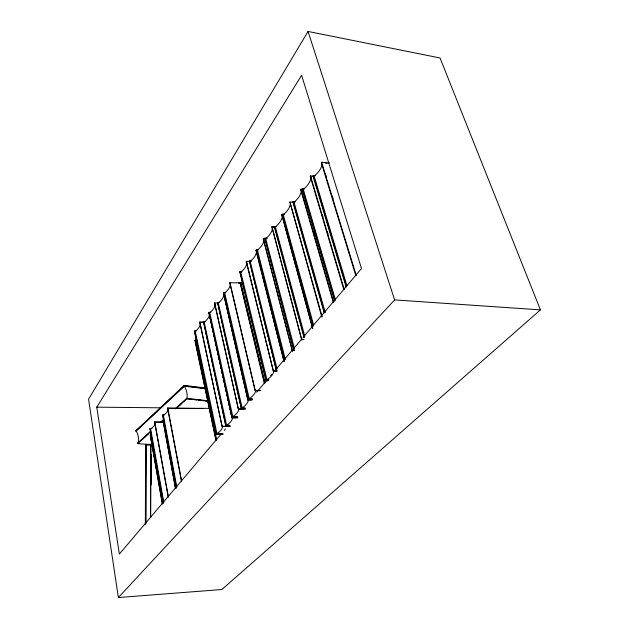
<?xml version="1.0" encoding="UTF-8"?>
<svg xmlns="http://www.w3.org/2000/svg" width="629" height="629" viewBox="0 0 629 629"><rect width="100%" height="100%" fill="white"/><g stroke="black" fill="none" stroke-linecap="round" stroke-linejoin="round"><path stroke-width="0.94" d="M145.346 523.941L145.684 444.349L151.691 444.31M145.535 524.154L145.684 444.349M146.046 523.383L146.376 444.829L152.21 444.789M150.52 517.549L150.803 444.428L150.701 517.581M151.157 484.833L151.275 454.649M196.507 330.885L194.361 331.184L216.227 434.6L222.116 434.435M229.915 426.376L222.131 426.572L199.676 322.245L203.749 322.009M308.053 31.45L88.571 399.203L118.378 597.55L221.888 589.515L540.429 309.869L440.041 57.97L308.053 31.45L394.619 299.915L118.378 597.55M210.982 312.204L208.828 312.503L232.101 417.695L237.133 417.609M218.585 302.863L214.465 303.084L238.391 409.212L245.263 409.086M203.482 321.702L225.913 426.25L203.482 321.702L205.431 321.741M217.548 302.47L241.402 408.858L217.548 302.47L219.505 302.525M215.999 440.685L194.864 340.375L197.003 340.077M223.932 292.351L248.502 399.706L223.712 292.713L225.897 292.414M240.663 282.83L229.711 282.775L255.201 390.719L260.099 390.672M268.174 380.812L266.224 380.82L239.767 271.964L241.961 271.665M251.254 261.318L246.159 261.46L273.387 371.291L276.32 371.291M249.398 260.823L276.54 370.953L249.398 260.823L251.341 260.917M256.608 249.532L284.607 360.676L256.357 249.941L258.55 249.634M267.286 238.65L263.158 238.823L292.257 350.55L294.215 350.565M264.872 238.108L293.806 350.251L264.872 238.108L266.822 238.218M271.885 226.676L301.723 339.809L271.885 226.676L274.802 226.865M221.054 434.167L119.368 554.086L96.772 407.167L301.606 75.26L361.502 268.536L303.036 337.49M276.485 226.448L274.275 226.762L304.011 337.537M281.8 214.56L312.723 328.668L281.8 214.56L284.104 214.717M242.212 282.539L240.042 282.838L264.424 383.698M284.363 214.269L282.421 214.135L282.146 214.583L312.857 326.396M289.906 202.003L321.851 317.165L322.158 316.764L289.906 202.003L293.79 202.294M324.202 312.951L292.862 202.09L293.153 201.634L295.095 201.775M302.871 189.298L300.906 189.132L300.631 189.581L333.252 302.407M304.42 188.952L302.478 188.794L302.179 189.266L334.636 301.142M313.407 176.159L310.498 175.908L310.215 176.364L343.725 289.277M315.247 175.711L313.305 175.546L312.998 176.034L346.123 287.013M329.376 162.974L321.623 162.251L321.325 162.722L355.857 275.714M151.982 428.428L149.859 428.664L163.178 503.129M168.273 497.358L154.6 422.122L164.531 421.925M164.735 414.778L162.604 415.014L176.23 488.088M181.411 481.091L167.581 408.19L209.787 408.363M216.227 434.6L194.558 330.854M222.131 426.572L199.857 321.93M232.101 417.695L209.032 312.157M238.391 409.212L214.67 302.746M232.03 418.002L208.97 312.542L232.03 418.002L237.911 417.876M247.905 400.13L223.366 292.815L247.905 400.13L251.82 400.083M255.201 390.719L229.923 282.421M266.224 380.82L240.003 271.579M273.387 371.291L246.379 261.09M292.257 350.55L263.402 238.43M224.231 430.425L225.504 428.923M256.64 392.197L266.806 380.207M270.619 375.71L271.893 374.216M275.706 369.718L292.226 350.227M293.499 348.733L301.763 338.984M205.581 388.014L184.171 385.38L135.542 431.148L184.258 385.829L205.51 388.447M205.738 388.793L184.431 386.175L136.234 430.983A18.288 14.192 46.1 0 1 138.294 442.958M147.453 444.404L137.672 443.602L137.594 443.131L150.606 431.266M160.01 422.704L163.626 419.401M175.192 408.858L186.766 398.314L208.105 400.767M141.195 440.316L148.452 433.703M160.796 422.46L162.251 421.139M178.943 405.933L181.121 403.944M184.03 401.302L186.931 398.66A19.491 14.208 46.4 0 0 184.431 386.175M137.672 443.602L150.693 431.738M160.82 422.515L163.713 419.881M176.01 408.685L186.86 398.802L208.057 401.231M216.447 434.301L223.264 434.112M200.352 324.179A22.204 11.157 -11.3 0 1 195.265 331.357L216.934 433.633L222.776 433.467M226.141 425.943L230.072 425.849M222.344 426.281L230.19 426.092M209.512 314.107A22.455 11.432 -11.6 0 1 204.197 322.205L226.629 425.267L229.577 425.196M215.212 304.35A22.762 11.762 -11.8 0 1 209.756 312.668L232.832 416.705L237.738 416.602M232.337 417.381L237.243 417.279M223.9 294.451A23.045 12.069 -12.2 0 1 218.279 302.989L242.134 407.851L245.074 407.804M241.638 408.536L244.579 408.488M238.611 408.905L245.467 408.787M230.466 283.309A23.359 12.407 -12.4 0 1 224.679 292.878L249.241 398.692L252.182 398.652M248.746 399.376L252.661 399.329M248.133 399.824L252.402 399.659M255.437 390.405L260.32 390.357M246.898 262.851A23.996 13.107 -13.2 0 1 240.773 272.121L266.987 379.774L268.945 379.767M266.484 380.474L268.441 380.459M273.639 370.953L277.538 370.953M154.6 422.122L164.413 422.161M146.376 444.829L151.314 444.907M292.532 350.188L294.482 350.211M96.772 407.167L161.126 407.812M167.581 408.19L202.931 408.536M302.006 339.44L303.956 339.463M194.864 340.375L196.83 340.399M199.676 322.245L203.576 322.323M223.712 292.713L225.669 292.776M238.517 283.105L240.475 283.176M239.767 271.964L241.717 272.05M256.357 249.941L258.299 250.043M272.609 227.148L274.558 227.266M394.619 299.915L540.429 309.869M292.862 202.09L294.82 202.239M137.594 443.131L139.536 443.288M325.209 163.084L327.151 163.265M187.906 398.77L190.823 399.101M193.74 399.439L196.657 399.769M198.607 399.997L201.524 400.327M204.441 400.665L207.366 401.003M325.35 173.659L326.215 176.474M332.246 196.169L333.103 198.984M321.623 162.251L356.195 275.282M346.98 285.857L314.162 176.151A27.11 16.496 -17.6 0 0 322.048 164.428M313.305 175.546L346.469 286.557M322.221 214.481L323.054 217.296M327.237 231.362L328.071 234.177M310.498 175.908L344.33 289.796M335.477 300.002L303.32 189.392A26.662 16.024 -16.8 0 0 311.072 176.969M302.478 188.794L334.966 300.709M313.415 231.417L314.233 234.224M300.906 189.132L333.567 301.999M325.295 312.739L293.987 202.224A26.229 15.552 -16.2 0 0 301.48 190.178M293.153 201.634L324.525 312.534M313.674 325.279L283.239 214.717A25.828 15.12 -15.5 0 0 290.378 204.008M282.421 214.135L313.171 325.995M304.821 336.444L275.353 226.896A25.427 14.671 -15 0 0 282.279 216.51M274.543 226.33L304.31 337.144M294.608 349.166L265.674 238.674A25.05 14.263 -14.5 0 0 272.451 227.659M285.393 359.599L257.395 250.083A24.68 13.862 -14 0 0 263.897 240.286M277.075 368.94L250.169 261.373A24.319 13.461 -13.6 0 0 256.357 252.724M265.171 382.684L241.025 282.995A23.58 12.659 -13.1 0 0 241.961 282.24M240.27 282.468L264.675 383.352M216.698 439.734L195.753 340.548A21.858 10.811 -11.3 0 0 196.578 339.888M195.053 340.053L216.211 440.394M184.171 385.38L184.258 385.829M186.766 398.314L186.86 398.802M167.762 407.946L181.592 480.863M176.859 487.278L163.391 415.211A19.357 8.413 -10.4 0 0 168.195 408.638M162.785 414.763L176.427 487.86M176.002 487.467L163.831 422.161A19.09 8.177 -10.5 0 0 164.578 421.65M175.577 488.041L163.233 421.713L175.389 488.269M154.765 421.894L168.281 496.179M163.792 502.327L150.63 428.86A18.98 8.051 -10.2 0 0 154.993 424.127M150.032 428.428L163.359 502.909M162.919 503.239L150.826 435.559A18.728 7.839 -10.2 0 0 151.558 435.071M162.502 503.821L150.245 435.126L162.313 504.033M232.51 417.955A23.705 9.907 -12 0 1 226.629 425.267M222.627 425.896A23.422 9.655 -11.8 0 1 216.934 433.633M238.863 409.18A24.044 10.206 -12.2 0 1 232.832 416.705M255.704 390.027A24.712 10.803 -12.7 0 1 249.241 398.692M248.4 399.446A24.358 10.489 -12.4 0 1 242.134 407.851M273.89 370.591A25.427 11.448 -13.2 0 1 266.987 379.774M302.234 339.102A26.615 12.525 -14.2 0 1 302.117 339.927M292.768 349.85A26.198 12.148 -13.9 0 1 292.461 351.454M284.457 360.441A25.789 11.778 -13.6 0 1 284.371 361.211M255.987 250.035L283.954 361.14L255.987 250.035"/></g></svg>
